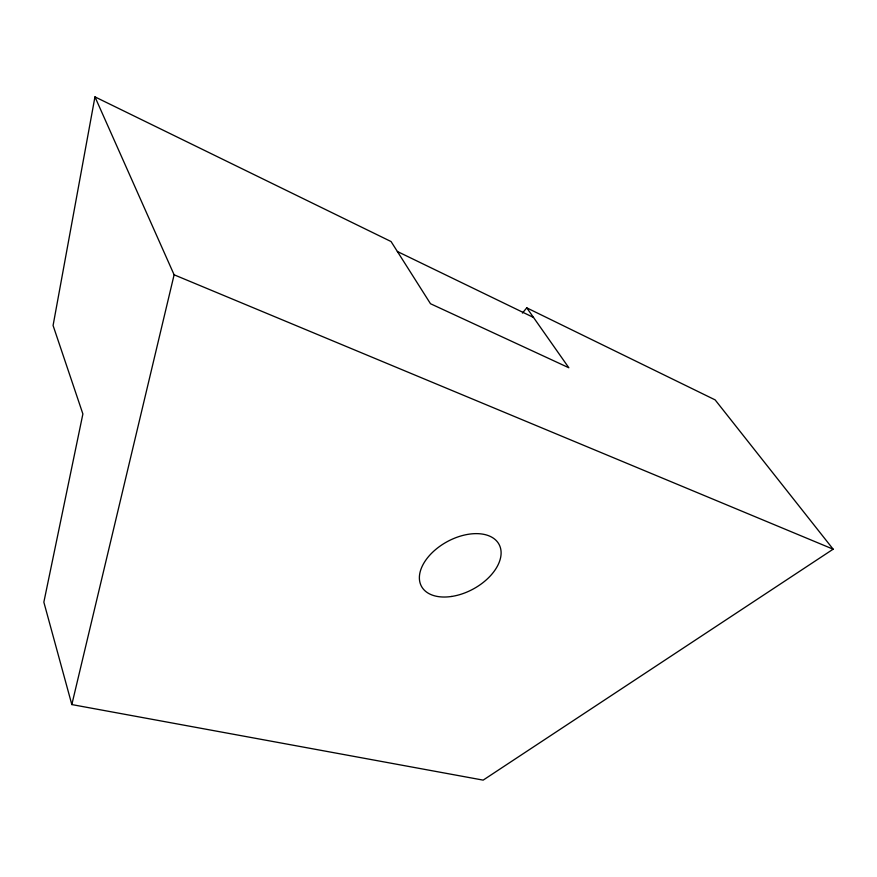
<?xml version="1.0" encoding="UTF-8"?>
<svg xmlns="http://www.w3.org/2000/svg" width="877" height="877" viewBox="0 0 877 877"><rect width="100%" height="100%" fill="white"/><g stroke="black" fill="none" stroke-linecap="round" stroke-linejoin="round"><path stroke-width="1.32" d="M526.759 307.838L568.833 367.759L430.497 303.727L391.065 241.548L94.957 96.876L53.08 325.499L82.887 413.955L43.85 602.17L71.826 704.571L483.161 780.124L833.15 549.188L715.128 399.879L526.759 307.838L522.429 313.089M71.826 704.571L174.117 274.797L94.957 96.876M174.117 274.797L833.15 549.188M397.369 251.502L533.512 317.463M451.677 596.448A44.102 27.023 -28.4 0 0 499.123 544.518A44.102 27.023 -28.4 0 0 429.916 555.009A44.102 27.023 -28.4 0 0 451.677 596.448"/></g></svg>
